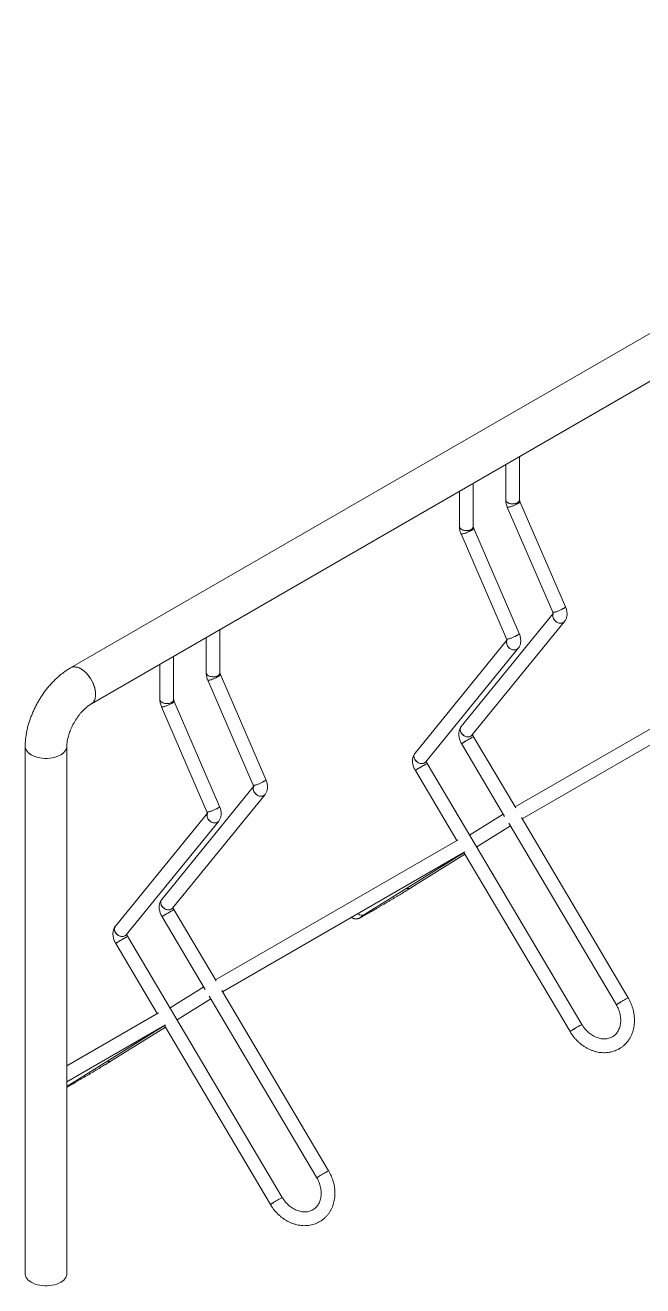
# Model space of a CAD drawing. Header units: millimetres. Extents: x 1939 to 7879, y -2032 to 2168.
# Drawn here: x 6111 to 6828, y -605 to 859 of the extents above; entities that cross this region are included whole.
import ezdxf

# ---------------------------------------------------------------- set-up
doc = ezdxf.new("R2010")
doc.units = ezdxf.units.MM

# ---------------------------------------------------------------- blocks, each defined once
blk = doc.blocks.new('izometria')
at = {"color": 7, "linetype": 'Continuous', "lineweight": 15}
for p, q in [((-1520.1, 992.2), (-2812.6, 246)), ((-1520.1, 992.2), (-2812.6, 246)), ((-2788.5, 204.2), (-1496, 950.4)), ((-2788.5, 204.2), (-1496, 950.4)), ((-2291.2, 441), (-2291.2, 491.3)), ((-2307.2, 482), (-2307.2, 441)), ((-2345, 410), (-2345, 460.2)), ((-2361, 451), (-2361, 410)), ((-2305.4, 432.6), (-2252.6, 310.7)), ((-2237.9, 317), (-2290.7, 439)), ((-2359.1, 401.6), (-2306.3, 279.6)), ((-2291.6, 286), (-2344.4, 408)), ((-2252.1, 309), (-2358.9, 178)), ((-2346.5, 167.9), (-2239, 299.8)), ((-2655.1, 281.2), (-2655.1, 240.2)), ((-2639.1, 240.2), (-2639.1, 290.4)), ((-2305.8, 278), (-2412.6, 147)), ((-2400.2, 136.9), (-2292.7, 268.8)), ((-2708.9, 250.2), (-2708.9, 209.2)), ((-2692.9, 209.2), (-2692.9, 259.4)), ((-2585.8, 116.2), (-2638.6, 238.2)), ((-2014.7, 247.1), (-2296.4, 84.5)), ((-2653.3, 231.8), (-2600.5, 109.8)), ((-2288.2, 70.8), (-2006.7, 233.3)), ((-2639.5, 85.2), (-2692.3, 207.1)), ((-2707, 200.8), (-2654.2, 78.8)), ((-2295.7, 83.3), (-2344.7, 166.1)), ((-2865.3, 154.1), (-2865.3, -457.6)), ((-2817, -457.6), (-2817, 154.8)), ((-2358.5, 158), (-2308.5, 73.5)), ((-2218.8, -168.1), (-2398.5, 135.1)), ((-2412.2, 126.9), (-2364, 45.5)), ((-2600, 108.2), (-2706.8, -22.8)), ((-2694.4, -32.9), (-2586.8, 99)), ((-2653.7, 77.2), (-2760.5, -53.9)), ((-2310.1, 76.3), (-2349.2, 51.9)), ((-2748.1, -64), (-2640.6, 68)), ((-2341, 38.1), (-2301.9, 62.5)), ((-2303.8, 65.6), (-2178.8, -145.2)), ((-2165.1, -137.1), (-2289, 72.1)), ((-2362.6, 46.3), (-2644.3, -116.3)), ((-2636.1, -130.1), (-2354.6, 32.4)), ((-2471.1, -40.5), (-2355.7, 31.5)), ((-2417.4, -9.5), (-2354.6, 29.7)), ((-2355.8, 31.7), (-2232.6, -176.3)), ((-2706.4, -42.9), (-2656.4, -127.3)), ((-2643.6, -117.5), (-2692.6, -34.7)), ((-2566.7, -368.9), (-2746.4, -65.7)), ((-2760.1, -73.9), (-2711.9, -155.3)), ((-2658, -124.5), (-2697.1, -148.9)), ((-2513, -337.9), (-2636.9, -128.7)), ((-2688.9, -162.7), (-2649.8, -138.3)), ((-2651.7, -135.2), (-2526.7, -346.1)), ((-2710.5, -154.6), (-2817, -216)), ((-2817, -234.5), (-2702.5, -168.4)), ((-2817, -240.1), (-2703.6, -169.3)), ((-2765.3, -210.3), (-2702.5, -171.2)), ((-2703.7, -169.1), (-2580.5, -377.1))]:
    blk.add_line(p, q, dxfattribs=at)
at = {"color": 7, "linetype": 'Continuous', "lineweight": 15, "flags": 128}
for points in [[(-2291.2, 441), (-2291.2, 440.9), (-2291.5, 439.9), (-2292.1, 439), (-2293, 438.2), (-2294.2, 437.4), (-2295.7, 436.9), (-2297.3, 436.6), (-2299, 436.4), (-2300.7, 436.5), (-2302.4, 436.8), (-2303.9, 437.3), (-2305.2, 438), (-2306.2, 438.8), (-2306.9, 439.7), (-2307.2, 440.7), (-2307.2, 441)], [(-2307.2, 441), (-2307.1, 440.2), (-2306.6, 439.2), (-2305.7, 438.3), (-2304.6, 437.6), (-2303.2, 437), (-2301.6, 436.6), (-2299.9, 436.4), (-2298.2, 436.5), (-2296.5, 436.7), (-2294.9, 437.2), (-2293.6, 437.8)], [(-2290.7, 439), (-2290.7, 438.7), (-2291.1, 438.3), (-2291.8, 437.7), (-2292.8, 437.1), (-2294, 436.4), (-2295.4, 435.6), (-2296.9, 434.9), (-2298.5, 434.2), (-2300.1, 433.6), (-2301.6, 433.1), (-2302.9, 432.8), (-2303.9, 432.5), (-2304.8, 432.4), (-2305.2, 432.5), (-2305.4, 432.6)], [(-2305.4, 432.7), (-2305.4, 432.6), (-2305, 432.5), (-2304.4, 432.5), (-2303.4, 432.6), (-2302.2, 432.9), (-2300.8, 433.4), (-2299.3, 433.9), (-2297.7, 434.6), (-2296.1, 435.3), (-2294.7, 436), (-2293.3, 436.7)], [(-2293.3, 436.7), (-2292.2, 437.4), (-2291.4, 438), (-2290.9, 438.5), (-2290.7, 438.9), (-2290.7, 439)], [(-2345, 410), (-2345, 409.9), (-2345.2, 408.9), (-2345.8, 408), (-2346.7, 407.1), (-2348, 406.4), (-2349.4, 405.9), (-2351, 405.5), (-2352.8, 405.4), (-2354.5, 405.5), (-2356.1, 405.8), (-2357.6, 406.3), (-2358.9, 406.9), (-2359.9, 407.7), (-2360.6, 408.7), (-2360.9, 409.6), (-2361, 410)], [(-2361, 410), (-2360.8, 409.2), (-2360.3, 408.2), (-2359.5, 407.3), (-2358.3, 406.6), (-2356.9, 406), (-2355.3, 405.6), (-2353.6, 405.4), (-2351.9, 405.4), (-2350.2, 405.7), (-2348.7, 406.1), (-2347.3, 406.8)], [(-2344.4, 408), (-2344.5, 407.7), (-2344.8, 407.3), (-2345.5, 406.7), (-2346.5, 406.1), (-2347.7, 405.4), (-2349.1, 404.6), (-2350.7, 403.9), (-2352.3, 403.2), (-2353.8, 402.6), (-2355.3, 402.1), (-2356.6, 401.7), (-2357.7, 401.5), (-2358.5, 401.4), (-2359, 401.5), (-2359.1, 401.6)], [(-2359.1, 401.6), (-2359.1, 401.6), (-2358.8, 401.4), (-2358.1, 401.4), (-2357.2, 401.6), (-2356, 401.9), (-2354.6, 402.3), (-2353, 402.9), (-2351.5, 403.6), (-2349.9, 404.3), (-2348.4, 405), (-2347.1, 405.7)], [(-2347.1, 405.7), (-2346, 406.4), (-2345.1, 407), (-2344.6, 407.5), (-2344.4, 407.9), (-2344.4, 408)], [(-2237.9, 317), (-2237.9, 316.8), (-2238.3, 316.3), (-2239, 315.7), (-2239.9, 315.1), (-2241.2, 314.4), (-2242.6, 313.7), (-2244.1, 312.9), (-2245.7, 312.3), (-2247.3, 311.7), (-2248.7, 311.1), (-2250, 310.8), (-2251.1, 310.5), (-2251.9, 310.5), (-2252.4, 310.5), (-2252.6, 310.7)], [(-2252.6, 310.7), (-2252.6, 310.6), (-2252.2, 310.5), (-2251.6, 310.5), (-2250.6, 310.6), (-2249.4, 310.9), (-2248, 311.4), (-2246.5, 311.9), (-2244.9, 312.6), (-2243.3, 313.3), (-2241.8, 314), (-2240.5, 314.8)], [(-2238.9, 299.8), (-2239.8, 299), (-2241, 298.3), (-2242.4, 297.9), (-2244, 297.8), (-2245.6, 298.1), (-2247.2, 298.7), (-2248.6, 299.5), (-2250, 300.6), (-2251.1, 302), (-2251.9, 303.4), (-2252.4, 304.9), (-2252.6, 306.4), (-2252.4, 307.9), (-2252.1, 308.6)], [(-2252.1, 308.6), (-2252.2, 308.6), (-2252.5, 307.2), (-2252.5, 305.7), (-2252.2, 304.2), (-2251.5, 302.7), (-2250.5, 301.3), (-2249.3, 300.1), (-2247.9, 299.1), (-2246.4, 298.3), (-2244.8, 297.9), (-2243.2, 297.8), (-2241.7, 298), (-2240.4, 298.6)], [(-2240.5, 314.8), (-2239.4, 315.4), (-2238.6, 316), (-2238.1, 316.5), (-2237.9, 316.9), (-2237.9, 317)], [(-2240.4, 298.6), (-2239.3, 299.5), (-2239, 299.8)], [(-2291.6, 286), (-2291.7, 285.7), (-2292, 285.3), (-2292.7, 284.7), (-2293.7, 284.1), (-2294.9, 283.4), (-2296.3, 282.6), (-2297.9, 281.9), (-2299.4, 281.2), (-2301, 280.6), (-2302.5, 280.1), (-2303.8, 279.7), (-2304.9, 279.5), (-2305.7, 279.4), (-2306.2, 279.5), (-2306.3, 279.6)], [(-2306.3, 279.7), (-2306.3, 279.6), (-2306, 279.5), (-2305.3, 279.5), (-2304.4, 279.6), (-2303.2, 279.9), (-2301.8, 280.4), (-2300.2, 280.9), (-2298.6, 281.6), (-2297.1, 282.3), (-2295.6, 283), (-2294.3, 283.7)], [(-2294.3, 283.7), (-2293.2, 284.4), (-2292.3, 285), (-2291.8, 285.5), (-2291.6, 285.9), (-2291.6, 286)], [(-2292.7, 268.8), (-2293.5, 268), (-2294.8, 267.3), (-2296.2, 266.9), (-2297.7, 266.8), (-2299.3, 267.1), (-2300.9, 267.6), (-2302.4, 268.5), (-2303.7, 269.6), (-2304.8, 270.9), (-2305.6, 272.4), (-2306.1, 273.9), (-2306.3, 275.4), (-2306.1, 276.9), (-2305.9, 277.6)], [(-2305.9, 277.6), (-2305.9, 277.5), (-2306.2, 276.2), (-2306.3, 274.7), (-2305.9, 273.1), (-2305.2, 271.6), (-2304.3, 270.3), (-2303.1, 269), (-2301.7, 268), (-2300.1, 267.3), (-2298.5, 266.9), (-2296.9, 266.8), (-2295.5, 267), (-2294.1, 267.6)], [(-2294.1, 267.6), (-2293, 268.4), (-2292.7, 268.8)], [(-2783.5, 215.3), (-2783.6, 217.7), (-2784, 220.3), (-2784.6, 222.9), (-2785.5, 225.6), (-2786.5, 228.2), (-2787.8, 230.8), (-2789.2, 233.3), (-2790.9, 235.7), (-2792.6, 238), (-2794.5, 240.1), (-2796.5, 241.9), (-2798.5, 243.5), (-2800.6, 244.8), (-2802.6, 245.9), (-2804.7, 246.6), (-2806.6, 247), (-2808.5, 247.2), (-2810.3, 246.9), (-2811.9, 246.4), (-2812.6, 246)], [(-2783.5, 215.5), (-2783.6, 217.9), (-2784, 220.5), (-2784.7, 223.1), (-2785.5, 225.8), (-2786.6, 228.5), (-2787.9, 231.1), (-2789.4, 233.6), (-2791, 236), (-2792.8, 238.2), (-2794.7, 240.2), (-2796.7, 242.1), (-2798.7, 243.6), (-2800.8, 244.9), (-2802.8, 246), (-2804.9, 246.7), (-2806.8, 247.1), (-2808.7, 247.2), (-2810.4, 246.9), (-2812, 246.3), (-2812.6, 246)], [(-2783.5, 215.5), (-2783.6, 217.9), (-2784, 220.5), (-2784.7, 223.1), (-2785.5, 225.8), (-2786.6, 228.5), (-2787.9, 231.1), (-2789.4, 233.6), (-2791, 236), (-2792.8, 238.2), (-2794.7, 240.2), (-2796.7, 242.1), (-2798.7, 243.6), (-2800.8, 244.9), (-2802.8, 246), (-2804.9, 246.7), (-2806.8, 247.1), (-2808.7, 247.2), (-2810.4, 246.9), (-2812, 246.3), (-2812.6, 246)], [(-2639.1, 240.2), (-2639.1, 240.1), (-2639.4, 239.1), (-2640, 238.2), (-2640.9, 237.3), (-2642.1, 236.6), (-2643.6, 236.1), (-2645.2, 235.7), (-2646.9, 235.6), (-2648.6, 235.7), (-2650.3, 236), (-2651.8, 236.5), (-2653.1, 237.1), (-2654.1, 237.9), (-2654.8, 238.9), (-2655.1, 239.8), (-2655.1, 240.2)], [(-2655.1, 240.2), (-2655, 239.3), (-2654.5, 238.4), (-2653.6, 237.5), (-2652.5, 236.8), (-2651.1, 236.2), (-2649.5, 235.8), (-2647.8, 235.6), (-2646, 235.6), (-2644.4, 235.9), (-2642.8, 236.3), (-2641.5, 236.9)], [(-2638.6, 238.2), (-2638.6, 237.9), (-2639, 237.5), (-2639.7, 236.9), (-2640.7, 236.2), (-2641.9, 235.5), (-2643.3, 234.8), (-2644.8, 234.1), (-2646.4, 233.4), (-2648, 232.8), (-2649.5, 232.3), (-2650.8, 231.9), (-2651.8, 231.7), (-2652.7, 231.6), (-2653.1, 231.7), (-2653.3, 231.8)], [(-2653.3, 231.8), (-2653.3, 231.8), (-2652.9, 231.6), (-2652.3, 231.6), (-2651.3, 231.8), (-2650.1, 232.1), (-2648.7, 232.5), (-2647.2, 233.1), (-2645.6, 233.7), (-2644, 234.4), (-2642.6, 235.2), (-2641.2, 235.9)], [(-2641.2, 235.9), (-2640.1, 236.6), (-2639.3, 237.2), (-2638.8, 237.7), (-2638.6, 238.1), (-2638.6, 238.2)], [(-2788.5, 204.2), (-2787.7, 204.8), (-2786.4, 205.9), (-2785.4, 207.4), (-2784.5, 209.1), (-2783.9, 211), (-2783.6, 213.2), (-2783.5, 215.5)], [(-2788.5, 204.2), (-2787.7, 204.8), (-2786.4, 205.9), (-2785.4, 207.4), (-2784.5, 209.1), (-2783.9, 211), (-2783.6, 213.2), (-2783.5, 215.5)], [(-2788.5, 204.2), (-2787.8, 204.7), (-2786.5, 205.8), (-2785.5, 207.2), (-2784.6, 208.9), (-2784, 210.8), (-2783.6, 213), (-2783.5, 215.3)], [(-2692.9, 209.2), (-2692.9, 209.1), (-2693.1, 208.1), (-2693.7, 207.1), (-2694.6, 206.3), (-2695.9, 205.6), (-2697.3, 205), (-2698.9, 204.7), (-2700.7, 204.6), (-2702.4, 204.6), (-2704, 204.9), (-2705.5, 205.4), (-2706.8, 206.1), (-2707.8, 206.9), (-2708.5, 207.8), (-2708.8, 208.8), (-2708.9, 209.2)], [(-2708.9, 209.2), (-2708.7, 208.3), (-2708.2, 207.4), (-2707.4, 206.5), (-2706.2, 205.7), (-2704.8, 205.2), (-2703.2, 204.8), (-2701.5, 204.6), (-2699.8, 204.6), (-2698.1, 204.8), (-2696.6, 205.3), (-2695.2, 205.9)], [(-2692.3, 207.1), (-2692.4, 206.9), (-2692.7, 206.4), (-2693.4, 205.9), (-2694.4, 205.2), (-2695.6, 204.5), (-2697, 203.8), (-2698.6, 203.1), (-2700.2, 202.4), (-2701.7, 201.8), (-2703.2, 201.3), (-2704.5, 200.9), (-2705.6, 200.7), (-2706.4, 200.6), (-2706.9, 200.7), (-2707, 200.8)], [(-2695, 204.9), (-2693.9, 205.6), (-2693, 206.2), (-2692.5, 206.7), (-2692.3, 207), (-2692.3, 207.1)], [(-2707, 200.8), (-2707, 200.8), (-2706.7, 200.6), (-2706, 200.6), (-2705.1, 200.8), (-2703.9, 201.1), (-2702.5, 201.5), (-2700.9, 202.1), (-2699.4, 202.7), (-2697.8, 203.4), (-2696.3, 204.2), (-2695, 204.9)], [(-2346.5, 167.9), (-2347.3, 167.1), (-2348.5, 166.4), (-2350, 166), (-2351.5, 165.9), (-2353.1, 166.1), (-2354.7, 166.7), (-2356.2, 167.6), (-2357.5, 168.7), (-2358.6, 170), (-2359.4, 171.5), (-2359.9, 173), (-2360.1, 174.5), (-2359.9, 176), (-2359.4, 177.3), (-2358.9, 178)], [(-2358.9, 178), (-2359, 177.8), (-2359.7, 176.6), (-2360, 175.3), (-2360, 173.8), (-2359.7, 172.2), (-2359, 170.7), (-2358.1, 169.3), (-2356.8, 168.1), (-2355.4, 167.1), (-2353.9, 166.4), (-2352.3, 166), (-2350.7, 165.9), (-2349.2, 166.1), (-2347.9, 166.7)], [(-2347.9, 166.7), (-2346.8, 167.5), (-2346.5, 167.9)], [(-2865.3, 154.8), (-2865.2, 154), (-2864.9, 152.3), (-2864.2, 150.7), (-2863.1, 149.1), (-2861.8, 147.6), (-2860.1, 146.2), (-2858.2, 145), (-2856, 143.9), (-2853.6, 142.9), (-2851, 142.1), (-2848.3, 141.5), (-2845.5, 141.1), (-2842.6, 140.9), (-2839.7, 140.9), (-2836.8, 141.1), (-2833.9, 141.5), (-2831.2, 142.1), (-2828.6, 142.9), (-2826.2, 143.9), (-2824, 145)], [(-2824.1, 145), (-2826.3, 143.8), (-2828.7, 142.9), (-2831.2, 142.1), (-2834, 141.5), (-2836.8, 141.1), (-2839.7, 140.9), (-2842.6, 140.9), (-2845.5, 141.1), (-2848.3, 141.5), (-2851.1, 142.1), (-2853.7, 142.9), (-2856.1, 143.8), (-2858.2, 145), (-2860.2, 146.2), (-2861.8, 147.6), (-2863.2, 149.1), (-2864.2, 150.7), (-2864.9, 152.3), (-2865.3, 154), (-2865.3, 154.8)], [(-2817, 154.8), (-2817.1, 154), (-2817.4, 152.3), (-2818.1, 150.7), (-2819.1, 149.1), (-2820.5, 147.6), (-2822.1, 146.2), (-2824.1, 145)], [(-2824, 145), (-2822.1, 146.2), (-2820.5, 147.6), (-2819.1, 149.1), (-2818.1, 150.7), (-2817.4, 152.3), (-2817, 154), (-2817, 154.8)], [(-2400.2, 136.9), (-2401.1, 136), (-2402.3, 135.3), (-2403.7, 134.9), (-2405.2, 134.9), (-2406.8, 135.1), (-2408.4, 135.7), (-2409.9, 136.6), (-2411.2, 137.7), (-2412.3, 139), (-2413.1, 140.5), (-2413.6, 142), (-2413.8, 143.5), (-2413.6, 144.9), (-2413.1, 146.2), (-2412.6, 147)], [(-2412.6, 147), (-2412.7, 146.8), (-2413.4, 145.6), (-2413.8, 144.2), (-2413.8, 142.7), (-2413.4, 141.2), (-2412.8, 139.7), (-2411.8, 138.3), (-2410.6, 137.1), (-2409.2, 136.1), (-2407.6, 135.4), (-2406, 135), (-2404.5, 134.9), (-2403, 135.1), (-2401.6, 135.7)], [(-2401.6, 135.7), (-2400.5, 136.5), (-2400.2, 136.9)], [(-2585.8, 116.2), (-2585.8, 115.9), (-2586.2, 115.5), (-2586.9, 114.9), (-2587.8, 114.3), (-2589.1, 113.6), (-2590.5, 112.8), (-2592, 112.1), (-2593.6, 111.4), (-2595.2, 110.8), (-2596.6, 110.3), (-2597.9, 109.9), (-2599, 109.7), (-2599.8, 109.6), (-2600.3, 109.7), (-2600.5, 109.8)], [(-2600.5, 109.8), (-2600.4, 109.8), (-2600.1, 109.6), (-2599.5, 109.6), (-2598.5, 109.8), (-2597.3, 110.1), (-2595.9, 110.6), (-2594.4, 111.1), (-2592.8, 111.8), (-2591.2, 112.5), (-2589.7, 113.2), (-2588.4, 113.9)], [(-2586.8, 99), (-2587.7, 98.2), (-2588.9, 97.5), (-2590.3, 97.1), (-2591.9, 97), (-2593.5, 97.2), (-2595.1, 97.8), (-2596.5, 98.7), (-2597.9, 99.8), (-2599, 101.1), (-2599.8, 102.6), (-2600.3, 104.1), (-2600.4, 105.6), (-2600.3, 107.1), (-2600, 107.8)], [(-2600, 107.8), (-2600, 107.7), (-2600.4, 106.3), (-2600.4, 104.9), (-2600.1, 103.3), (-2599.4, 101.8), (-2598.4, 100.4), (-2597.2, 99.2), (-2595.8, 98.2), (-2594.3, 97.5), (-2592.7, 97.1), (-2591.1, 97), (-2589.6, 97.2), (-2588.3, 97.8)], [(-2588.4, 113.9), (-2587.3, 114.6), (-2586.5, 115.2), (-2586, 115.7), (-2585.8, 116.1), (-2585.8, 116.2)], [(-2588.3, 97.8), (-2587.2, 98.6), (-2586.8, 99)], [(-2639.5, 85.2), (-2639.6, 84.9), (-2639.9, 84.4), (-2640.6, 83.9), (-2641.6, 83.2), (-2642.8, 82.5), (-2644.2, 81.8), (-2645.7, 81.1), (-2647.3, 80.4), (-2648.9, 79.8), (-2650.4, 79.3), (-2651.7, 78.9), (-2652.8, 78.7), (-2653.6, 78.6), (-2654.1, 78.7), (-2654.2, 78.8)], [(-2654.2, 78.8), (-2654.2, 78.8), (-2653.9, 78.6), (-2653.2, 78.6), (-2652.3, 78.8), (-2651.1, 79.1), (-2649.7, 79.5), (-2648.1, 80.1), (-2646.5, 80.7), (-2645, 81.4), (-2643.5, 82.2), (-2642.2, 82.9)], [(-2640.6, 68), (-2641.4, 67.1), (-2642.7, 66.4), (-2644.1, 66), (-2645.6, 66), (-2647.2, 66.2), (-2648.8, 66.8), (-2650.3, 67.7), (-2651.6, 68.8), (-2652.7, 70.1), (-2653.5, 71.5), (-2654, 73.1), (-2654.2, 74.6), (-2654, 76), (-2653.8, 76.8)], [(-2653.8, 76.8), (-2653.8, 76.7), (-2654.1, 75.3), (-2654.1, 73.8), (-2653.8, 72.3), (-2653.1, 70.8), (-2652.2, 69.4), (-2651, 68.2), (-2649.6, 67.2), (-2648, 66.5), (-2646.4, 66), (-2644.8, 66), (-2643.4, 66.2), (-2642, 66.7)], [(-2642.2, 82.9), (-2641.1, 83.6), (-2640.2, 84.2), (-2639.7, 84.7), (-2639.5, 85.1), (-2639.5, 85.2)], [(-2642, 66.7), (-2640.9, 67.6), (-2640.6, 68)], [(-2694.4, -32.9), (-2695.2, -33.8), (-2696.4, -34.5), (-2697.9, -34.9), (-2699.4, -34.9), (-2701, -34.7), (-2702.6, -34.1), (-2704.1, -33.2), (-2705.4, -32.1), (-2706.5, -30.8), (-2707.3, -29.4), (-2707.8, -27.8), (-2708, -26.3), (-2707.8, -24.9), (-2707.3, -23.6), (-2706.8, -22.8)], [(-2706.8, -22.8), (-2706.9, -23), (-2707.6, -24.2), (-2707.9, -25.6), (-2707.9, -27.1), (-2707.6, -28.6), (-2706.9, -30.1), (-2706, -31.5), (-2704.7, -32.7), (-2703.3, -33.7), (-2701.8, -34.4), (-2700.2, -34.9), (-2698.6, -35), (-2697.1, -34.7), (-2695.8, -34.2)], [(-2695.8, -34.2), (-2694.7, -33.3), (-2694.4, -32.9)], [(-2748.1, -64), (-2749, -64.8), (-2750.2, -65.5), (-2751.6, -65.9), (-2753.1, -66), (-2754.7, -65.7), (-2756.3, -65.1), (-2757.8, -64.3), (-2759.1, -63.2), (-2760.2, -61.8), (-2761, -60.4), (-2761.5, -58.9), (-2761.7, -57.3), (-2761.5, -55.9), (-2761, -54.6), (-2760.5, -53.9)], [(-2760.5, -53.9), (-2760.6, -54), (-2761.3, -55.2), (-2761.7, -56.6), (-2761.7, -58.1), (-2761.3, -59.6), (-2760.7, -61.1), (-2759.7, -62.5), (-2758.5, -63.7), (-2757.1, -64.7), (-2755.5, -65.5), (-2753.9, -65.9), (-2752.4, -66), (-2750.9, -65.7), (-2749.5, -65.2)], [(-2749.5, -65.2), (-2748.4, -64.3), (-2748.1, -64)], [(-2865.3, -457.6), (-2865.2, -458.4), (-2864.9, -460.1), (-2864.2, -461.7), (-2863.1, -463.3), (-2861.8, -464.8), (-2860.1, -466.2), (-2858.2, -467.4), (-2856, -468.5), (-2853.6, -469.5), (-2851, -470.3), (-2848.3, -470.9), (-2845.5, -471.3), (-2842.6, -471.5), (-2839.7, -471.5), (-2836.8, -471.3), (-2833.9, -470.9), (-2831.2, -470.3), (-2828.6, -469.5), (-2826.2, -468.5), (-2824, -467.4)], [(-2824, -467.4), (-2822.1, -466.2), (-2820.5, -464.8), (-2819.1, -463.3), (-2818.1, -461.7), (-2817.4, -460.1), (-2817, -458.4), (-2817, -457.6)]]:
    blk.add_lwpolyline(points, dxfattribs=at)
at = {"color": 7, "linetype": 'Continuous', "lineweight": 15}
for centre, radius, start, end in [((-2295.2, 441.4), 3.96, 293.8069, 354.9051), ((-2348.9, 410.4), 3.96, 293.8077, 354.9044), ((-2643.1, 240.6), 3.96, 293.8072, 354.9048), ((-2696.8, 209.5), 3.96, 293.8071, 354.905), ((-2255.5, -0.2), 188.7, 118.2194, 123.0783), ((-2242.8, -21.5), 213.5, 119.4317, 122.8186), ((-2332.1, 139.7), 29.2, 115.5553, 122.1846), ((-2309.2, -31.2), 188.7, 118.2194, 123.0783), ((-2296.5, -52.5), 213.5, 119.4318, 122.8185), ((-2385.9, 108.7), 29.2, 115.5557, 122.1842), ((-2420.4, -4.4), 5.9, 251.8659, 300.932), ((-2420.4, -4.4), 5.93, 251.9668, 300.7967), ((-2603.4, -201), 188.7, 118.2194, 123.0783), ((-2590.7, -222.3), 213.5, 119.4318, 122.8186), ((-2680, -61.1), 29.2, 115.5556, 122.1843), ((-2474.3, -34.6), 6.68, 225.3085, 298.4944), ((-2474.3, -34.6), 6.7, 225.4831, 298.3418), ((-2657.1, -232), 188.7, 118.2194, 123.0783), ((-2644.4, -253.3), 213.5, 119.4318, 122.8186), ((-2733.8, -92.1), 29.2, 115.5556, 122.1843), ((-2063.1, -324.6), 213.5, 119.4314, 122.8193), ((-2063.1, -324.7), 213.5, 119.4316, 122.8188), ((-2152.4, -163.5), 29.3, 115.5581, 122.1829), ((-2152.5, -163.5), 29.2, 115.5544, 122.1854), ((-2135.4, -325), 177.7, 119.0898, 123.1605), ((-2116.9, -355.7), 213.5, 119.4316, 122.8188), ((-2203.1, -200), 35.6, 116.1423, 121.5938), ((-2206.2, -194.5), 29.2, 115.5548, 122.185), ((-2768.3, -205.2), 5.9, 251.8663, 300.9316), ((-2768.3, -205.2), 5.93, 251.9666, 300.797), ((-2411, -525.5), 213.5, 119.4314, 122.8192), ((-2411, -525.5), 213.5, 119.4316, 122.8188), ((-2500.3, -364.3), 29.3, 115.5584, 122.1827), ((-2500.4, -364.3), 29.2, 115.5546, 122.1852), ((-2483.3, -525.8), 177.7, 119.0898, 123.1605), ((-2464.8, -556.5), 213.5, 119.4316, 122.8188), ((-2551, -400.9), 35.6, 116.1423, 121.5939), ((-2554.1, -395.3), 29.2, 115.5547, 122.1851)]:
    blk.add_arc(centre, radius, start, end, dxfattribs=at)
for points, knots in [([(-2307.2, 441), (-2307.2, 440.6), (-2307.2, 439.4), (-2306.9, 437.4), (-2306.4, 435.2), (-2305.8, 433.6), (-2305.4, 432.8), (-2305.4, 432.6)], [0, 0, 0, 0, 0.165833, 0.431846, 0.699444, 0.955344, 1, 1, 1, 1]), ([(-2290.7, 439), (-2290.8, 439.2), (-2290.9, 439.6), (-2291.1, 440.3), (-2291.2, 440.8), (-2291.2, 441), (-2291.2, 441)], [0, 0, 0, 0, 0.155545, 0.466737, 0.775221, 1, 1, 1, 1]), ([(-2361, 410), (-2361, 409.6), (-2360.9, 408.3), (-2360.7, 406.4), (-2360.1, 404.1), (-2359.5, 402.6), (-2359.2, 401.7), (-2359.1, 401.6)], [0, 0, 0, 0, 0.165833, 0.431846, 0.699444, 0.955344, 1, 1, 1, 1]), ([(-2344.4, 408), (-2344.5, 408.1), (-2344.7, 408.6), (-2344.9, 409.2), (-2345, 409.8), (-2345, 410), (-2345, 410)], [0, 0, 0, 0, 0.155543, 0.466736, 0.775221, 1, 1, 1, 1]), ([(-2252.6, 310.7), (-2252.5, 310.5), (-2252.3, 310.1), (-2252.1, 309.4), (-2252, 308.8), (-2252, 308.6), (-2252, 308.6), (-2252, 308.6)], [0, 0, 0, 0, 0.129414, 0.3883, 0.644933, 0.876365, 1, 1, 1, 1]), ([(-2239, 299.8), (-2238.6, 300.3), (-2237.9, 301.2), (-2237.1, 302.9), (-2236.5, 304.7), (-2236.1, 306.6), (-2236, 308.7), (-2236.1, 310.9), (-2236.5, 313.1), (-2237.1, 315.2), (-2237.7, 316.5), (-2237.9, 317)], [0, 0, 0, 0, 0.096648, 0.201789, 0.309065, 0.420099, 0.53581, 0.656129, 0.779741, 0.904501, 1, 1, 1, 1]), ([(-2306.3, 279.6), (-2306.2, 279.5), (-2306.1, 279.1), (-2305.9, 278.4), (-2305.8, 277.8), (-2305.8, 277.6), (-2305.8, 277.6), (-2305.8, 277.6)], [0, 0, 0, 0, 0.1294145, 0.3882981, 0.6449317, 0.8763647, 1, 1, 1, 1]), ([(-2292.7, 268.8), (-2292.4, 269.3), (-2291.6, 270.2), (-2290.8, 271.8), (-2290.2, 273.7), (-2289.9, 275.6), (-2289.7, 277.7), (-2289.9, 279.8), (-2290.3, 282.1), (-2290.9, 284.1), (-2291.4, 285.4), (-2291.6, 286)], [0, 0, 0, 0, 0.096648, 0.201788, 0.309065, 0.420099, 0.53581, 0.656128, 0.779741, 0.904501, 1, 1, 1, 1]), ([(-2812.6, 246), (-2813.4, 245.6), (-2815.5, 244.3), (-2818.9, 242.1), (-2822.7, 239.3), (-2826.4, 236.2), (-2830, 232.9), (-2833.5, 229.3), (-2836.9, 225.7), (-2840.1, 221.8), (-2843.2, 217.8), (-2846.1, 213.6), (-2848.8, 209.3), (-2851.3, 204.9), (-2853.7, 200.4), (-2855.9, 195.9), (-2857.8, 191.2), (-2859.6, 186.5), (-2861.2, 181.8), (-2862.5, 177), (-2863.6, 172.2), (-2864.4, 167.3), (-2865, 162.5), (-2865.3, 158.4), (-2865.3, 155.8), (-2865.3, 154.8)], [0, 0, 0, 0, 0.025728, 0.071034, 0.116333, 0.161613, 0.206803, 0.251862, 0.296779, 0.341561, 0.386226, 0.430804, 0.475327, 0.519831, 0.564356, 0.608927, 0.653585, 0.698367, 0.743313, 0.788454, 0.83382, 0.879426, 0.925268, 0.971321, 1, 1, 1, 1]), ([(-2655.1, 240.2), (-2655.1, 239.7), (-2655.1, 238.5), (-2654.8, 236.6), (-2654.3, 234.3), (-2653.7, 232.8), (-2653.3, 231.9), (-2653.3, 231.8)], [0, 0, 0, 0, 0.165833, 0.431846, 0.699444, 0.955344, 1, 1, 1, 1]), ([(-2638.6, 238.2), (-2638.7, 238.3), (-2638.8, 238.8), (-2639, 239.4), (-2639.1, 240), (-2639.1, 240.1), (-2639.1, 240.2)], [0, 0, 0, 0, 0.155544, 0.466736, 0.775221, 1, 1, 1, 1]), ([(-2708.9, 209.2), (-2708.9, 208.7), (-2708.8, 207.5), (-2708.5, 205.5), (-2708, 203.3), (-2707.4, 201.7), (-2707.1, 200.9), (-2707, 200.8)], [0, 0, 0, 0, 0.165833, 0.431846, 0.699444, 0.955344, 1, 1, 1, 1]), ([(-2692.3, 207.1), (-2692.4, 207.3), (-2692.6, 207.7), (-2692.8, 208.4), (-2692.9, 209), (-2692.9, 209.1), (-2692.9, 209.2)], [0, 0, 0, 0, 0.155544, 0.466737, 0.775222, 1, 1, 1, 1]), ([(-2817, 154.8), (-2817, 155.2), (-2817, 156.1), (-2816.9, 158), (-2816.6, 160.3), (-2816.2, 162.8), (-2815.5, 165.5), (-2814.8, 168.3), (-2813.8, 171.2), (-2812.6, 174.1), (-2811.3, 177.1), (-2809.9, 180.1), (-2808.2, 183), (-2806.5, 185.8), (-2804.6, 188.6), (-2802.7, 191.2), (-2800.7, 193.7), (-2798.6, 195.9), (-2796.6, 198), (-2794.6, 199.8), (-2792.6, 201.5), (-2790.7, 202.8), (-2789.4, 203.7), (-2788.6, 204.1), (-2788.5, 204.2)], [0, 0, 0, 0, 0.024387, 0.070013, 0.116123, 0.162871, 0.21024, 0.258185, 0.306639, 0.355525, 0.404754, 0.454233, 0.503869, 0.553566, 0.60321, 0.652694, 0.701924, 0.750812, 0.799275, 0.847239, 0.894644, 0.941456, 0.987669, 1, 1, 1, 1]), ([(-2358.9, 178), (-2359.2, 177.5), (-2359.9, 176.6), (-2360.7, 175), (-2361.3, 173.1), (-2361.7, 171.2), (-2361.8, 169.1), (-2361.7, 167), (-2361.3, 164.7), (-2360.6, 162.5), (-2359.8, 160.3), (-2359, 158.8), (-2358.6, 158.1), (-2358.5, 158)], [0, 0, 0, 0, 0.082955, 0.173199, 0.265276, 0.360582, 0.459898, 0.563171, 0.669271, 0.776354, 0.88331, 0.98474, 1, 1, 1, 1]), ([(-2344.7, 166.1), (-2344.8, 166.3), (-2345.1, 166.7), (-2345.4, 167.5), (-2345.7, 168.3), (-2345.7, 168.6), (-2345.7, 168.8)], [0, 0, 0, 0, 0.149479, 0.453518, 0.755011, 1, 1, 1, 1]), ([(-2412.6, 147), (-2413, 146.5), (-2413.7, 145.6), (-2414.5, 143.9), (-2415.1, 142.1), (-2415.5, 140.2), (-2415.6, 138.1), (-2415.4, 135.9), (-2415, 133.7), (-2414.4, 131.5), (-2413.5, 129.3), (-2412.7, 127.8), (-2412.3, 127), (-2412.2, 126.9)], [0, 0, 0, 0, 0.082955, 0.173198, 0.265276, 0.360581, 0.459897, 0.563171, 0.669271, 0.776354, 0.88331, 0.98474, 1, 1, 1, 1]), ([(-2398.5, 135.1), (-2398.6, 135.2), (-2398.8, 135.7), (-2399.1, 136.4), (-2399.4, 137.2), (-2399.5, 137.6), (-2399.5, 137.8)], [0, 0, 0, 0, 0.149479, 0.453518, 0.755016, 1, 1, 1, 1]), ([(-2600.5, 109.8), (-2600.4, 109.7), (-2600.2, 109.3), (-2600, 108.6), (-2599.9, 108), (-2599.9, 107.7), (-2599.9, 107.8), (-2599.9, 107.8)], [0, 0, 0, 0, 0.129414, 0.388299, 0.644932, 0.876365, 1, 1, 1, 1]), ([(-2586.8, 99), (-2586.5, 99.4), (-2585.8, 100.4), (-2585, 102), (-2584.4, 103.8), (-2584, 105.8), (-2583.9, 107.8), (-2584, 110), (-2584.4, 112.3), (-2585, 114.3), (-2585.6, 115.6), (-2585.8, 116.2)], [0, 0, 0, 0, 0.096648, 0.201788, 0.309065, 0.420099, 0.53581, 0.656128, 0.779741, 0.904501, 1, 1, 1, 1]), ([(-2654.2, 78.8), (-2654.1, 78.7), (-2654, 78.2), (-2653.8, 77.6), (-2653.7, 77), (-2653.7, 76.7), (-2653.7, 76.7), (-2653.7, 76.7)], [0, 0, 0, 0, 0.1294137, 0.3882993, 0.644933, 0.8763659, 1, 1, 1, 1]), ([(-2640.6, 68), (-2640.2, 68.4), (-2639.5, 69.4), (-2638.7, 71), (-2638.1, 72.8), (-2637.8, 74.8), (-2637.6, 76.8), (-2637.8, 79), (-2638.2, 81.2), (-2638.8, 83.3), (-2639.3, 84.6), (-2639.5, 85.2)], [0, 0, 0, 0, 0.096648, 0.201788, 0.309065, 0.420099, 0.53581, 0.656128, 0.779741, 0.904501, 1, 1, 1, 1]), ([(-2486.4, -43.6), (-2486.3, -43.7), (-2485.8, -44.1), (-2484.9, -44.7), (-2483.7, -45.2), (-2482.6, -45.5), (-2481.5, -45.6), (-2480.5, -45.6), (-2479.6, -45.4), (-2479, -45.3), (-2478.5, -45.1), (-2478, -45), (-2477.6, -44.8), (-2477.1, -44.5), (-2476.3, -44.2), (-2475.3, -43.6), (-2474, -42.9), (-2472.5, -42.1), (-2470.8, -41.1), (-2468.8, -40), (-2466.7, -38.8), (-2464.3, -37.5), (-2461.9, -36), (-2459.3, -34.5), (-2456.5, -32.9), (-2453.7, -31.3), (-2450.8, -29.5), (-2447.8, -27.8), (-2444.8, -26), (-2441.8, -24.3), (-2438.9, -22.5), (-2435.9, -20.7), (-2433.1, -19), (-2430.3, -17.4), (-2427.7, -15.8), (-2425.1, -14.2), (-2422.8, -12.8), (-2420.6, -11.5), (-2418.8, -10.4), (-2417.8, -9.7), (-2417.4, -9.5)], [0, 0, 0, 0, 0.004064, 0.017535, 0.030184, 0.042041, 0.053066, 0.063125, 0.072054, 0.080156, 0.088442, 0.097906, 0.110126, 0.127957, 0.159804, 0.194898, 0.228488, 0.263967, 0.298625, 0.332909, 0.367, 0.40098, 0.434892, 0.468758, 0.502594, 0.53641, 0.570212, 0.604004, 0.637791, 0.671576, 0.705362, 0.73915, 0.772945, 0.806748, 0.840566, 0.874404, 0.90827, 0.942178, 0.976149, 1, 1, 1, 1]), ([(-2706.8, -22.8), (-2707.1, -23.3), (-2707.8, -24.2), (-2708.6, -25.9), (-2709.2, -27.7), (-2709.6, -29.6), (-2709.7, -31.7), (-2709.6, -33.9), (-2709.2, -36.1), (-2708.5, -38.4), (-2707.7, -40.5), (-2706.9, -42), (-2706.5, -42.8), (-2706.4, -42.9)], [0, 0, 0, 0, 0.082955, 0.173198, 0.265276, 0.360581, 0.459897, 0.563171, 0.669271, 0.776354, 0.88331, 0.98474, 1, 1, 1, 1]), ([(-2692.6, -34.7), (-2692.7, -34.6), (-2693, -34.1), (-2693.3, -33.4), (-2693.6, -32.6), (-2693.6, -32.2), (-2693.6, -32.1)], [0, 0, 0, 0, 0.149479, 0.453518, 0.755013, 1, 1, 1, 1]), ([(-2476.1, -43.7), (-2476.1, -43.7), (-2476, -43.7), (-2475.8, -43.5), (-2475.2, -43.1), (-2474.5, -42.6), (-2473.4, -41.9), (-2472.2, -41.2), (-2471.4, -40.7), (-2471.1, -40.5)], [0, 0, 0, 0, 0.087278, 0.208415, 0.356874, 0.526181, 0.708128, 0.896804, 1, 1, 1, 1]), ([(-2760.5, -53.9), (-2760.9, -54.3), (-2761.6, -55.3), (-2762.4, -56.9), (-2763, -58.7), (-2763.3, -60.7), (-2763.5, -62.7), (-2763.3, -64.9), (-2762.9, -67.1), (-2762.3, -69.4), (-2761.4, -71.5), (-2760.6, -73), (-2760.2, -73.8), (-2760.1, -73.9)], [0, 0, 0, 0, 0.082955, 0.173198, 0.265276, 0.360581, 0.459897, 0.563171, 0.669271, 0.776354, 0.88331, 0.98474, 1, 1, 1, 1]), ([(-2746.4, -65.7), (-2746.5, -65.6), (-2746.7, -65.1), (-2747, -64.4), (-2747.3, -63.6), (-2747.4, -63.2), (-2747.4, -63.1)], [0, 0, 0, 0, 0.1494791, 0.4535182, 0.7550134, 1, 1, 1, 1]), ([(-2232.6, -176.3), (-2232.2, -176.9), (-2231.2, -178.6), (-2229.3, -181.3), (-2226.9, -184.2), (-2224.3, -187), (-2221.5, -189.6), (-2218.5, -192), (-2215.4, -194.1), (-2212.2, -195.9), (-2208.9, -197.5), (-2205.5, -198.8), (-2202.1, -199.8), (-2198.6, -200.5), (-2195.2, -200.8), (-2191.8, -200.9), (-2188.4, -200.6), (-2185.1, -200.1), (-2181.9, -199.2), (-2178.8, -198), (-2175.9, -196.6), (-2173.1, -194.9), (-2170.5, -192.9), (-2168.2, -190.7), (-2166, -188.2), (-2164, -185.6), (-2162.3, -182.7), (-2160.9, -179.6), (-2159.7, -176.4), (-2158.8, -173.1), (-2158.1, -169.6), (-2157.7, -166.1), (-2157.7, -162.5), (-2157.9, -158.8), (-2158.3, -155.1), (-2159.1, -151.5), (-2160.2, -147.8), (-2161.5, -144.2), (-2163, -140.8), (-2164.3, -138.4), (-2165, -137.2), (-2165.1, -137.1)], [0, 0, 0, 0, 0.0149834, 0.0419453, 0.0689227, 0.0959097, 0.1229042, 0.1499021, 0.1768971, 0.2038796, 0.2308367, 0.2577525, 0.2846082, 0.3113835, 0.3380581, 0.3646149, 0.3910415, 0.417333, 0.443494, 0.4695381, 0.4954878, 0.5213721, 0.5472254, 0.5730718, 0.5989474, 0.624884, 0.6509083, 0.6770395, 0.7032878, 0.7296561, 0.7561387, 0.7827254, 0.8094015, 0.8361513, 0.8629596, 0.8898127, 0.9166994, 0.943611, 0.9705416, 0.9960885, 1, 1, 1, 1]), ([(-2178.8, -145.2), (-2178.6, -145.7), (-2177.8, -147), (-2176.7, -149.3), (-2175.6, -152.1), (-2174.8, -154.9), (-2174.1, -157.8), (-2173.8, -160.6), (-2173.7, -163.4), (-2173.8, -166.1), (-2174.2, -168.7), (-2174.8, -171.2), (-2175.7, -173.5), (-2176.7, -175.6), (-2178, -177.6), (-2179.5, -179.4), (-2181.2, -180.9), (-2183.1, -182.3), (-2185.2, -183.3), (-2187.4, -184.2), (-2189.7, -184.7), (-2192.2, -184.9), (-2194.7, -184.8), (-2197.2, -184.5), (-2199.8, -183.8), (-2202.3, -182.9), (-2204.8, -181.7), (-2207.3, -180.3), (-2209.7, -178.6), (-2211.9, -176.7), (-2214, -174.6), (-2216, -172.3), (-2217.6, -170.1), (-2218.5, -168.7), (-2218.8, -168.1)], [0, 0, 0, 0, 0.015489, 0.046718, 0.077939, 0.109144, 0.140337, 0.171527, 0.202731, 0.23398, 0.265316, 0.296799, 0.328509, 0.360543, 0.393007, 0.426003, 0.459586, 0.493718, 0.528216, 0.562701, 0.596813, 0.63038, 0.663378, 0.695876, 0.727981, 0.759795, 0.791406, 0.822883, 0.854274, 0.885612, 0.916919, 0.948205, 0.979476, 1, 1, 1, 1]), ([(-2817, -241), (-2816.9, -240.9), (-2816.1, -240.5), (-2814.6, -239.6), (-2812.2, -238.3), (-2809.8, -236.9), (-2807.2, -235.3), (-2804.4, -233.7), (-2801.6, -232.1), (-2798.7, -230.4), (-2795.7, -228.6), (-2792.7, -226.9), (-2789.7, -225.1), (-2786.7, -223.3), (-2783.8, -221.6), (-2781, -219.9), (-2778.2, -218.2), (-2775.6, -216.6), (-2773, -215.1), (-2770.7, -213.6), (-2768.5, -212.3), (-2766.7, -211.2), (-2765.7, -210.6), (-2765.3, -210.3)], [0, 0, 0, 0, 0.008041, 0.058734, 0.109262, 0.159688, 0.210046, 0.260361, 0.310644, 0.360907, 0.411157, 0.461398, 0.511637, 0.561876, 0.612118, 0.66237, 0.712636, 0.762923, 0.813239, 0.863598, 0.91402, 0.964533, 1, 1, 1, 1]), ([(-2580.5, -377.1), (-2580.1, -377.7), (-2579.1, -379.4), (-2577.2, -382.1), (-2574.8, -385.1), (-2572.2, -387.9), (-2569.4, -390.5), (-2566.4, -392.8), (-2563.3, -394.9), (-2560.1, -396.8), (-2556.8, -398.3), (-2553.4, -399.6), (-2550, -400.6), (-2546.5, -401.3), (-2543.1, -401.7), (-2539.6, -401.7), (-2536.3, -401.5), (-2533, -400.9), (-2529.8, -400), (-2526.7, -398.9), (-2523.8, -397.4), (-2521, -395.7), (-2518.4, -393.7), (-2516.1, -391.5), (-2513.9, -389.1), (-2511.9, -386.4), (-2510.2, -383.5), (-2508.8, -380.5), (-2507.6, -377.3), (-2506.7, -373.9), (-2506, -370.5), (-2505.6, -366.9), (-2505.6, -363.3), (-2505.8, -359.6), (-2506.2, -356), (-2507, -352.3), (-2508.1, -348.7), (-2509.4, -345.1), (-2510.9, -341.6), (-2512.2, -339.3), (-2512.9, -338.1), (-2513, -337.9)], [0, 0, 0, 0, 0.014983, 0.041945, 0.068923, 0.09591, 0.122904, 0.149902, 0.176897, 0.20388, 0.230837, 0.257752, 0.284608, 0.311383, 0.338058, 0.364615, 0.391041, 0.417333, 0.443494, 0.469538, 0.495488, 0.521372, 0.547225, 0.573072, 0.598947, 0.624884, 0.650908, 0.677039, 0.703288, 0.729656, 0.756139, 0.782725, 0.809401, 0.836151, 0.86296, 0.889813, 0.916699, 0.943611, 0.970542, 0.996089, 1, 1, 1, 1]), ([(-2526.7, -346.1), (-2526.5, -346.5), (-2525.7, -347.8), (-2524.6, -350.1), (-2523.5, -352.9), (-2522.6, -355.7), (-2522, -358.6), (-2521.7, -361.4), (-2521.6, -364.2), (-2521.7, -366.9), (-2522.1, -369.5), (-2522.7, -372), (-2523.6, -374.3), (-2524.6, -376.5), (-2525.9, -378.4), (-2527.4, -380.2), (-2529.1, -381.8), (-2531, -383.1), (-2533.1, -384.2), (-2535.3, -385), (-2537.6, -385.5), (-2540.1, -385.7), (-2542.6, -385.7), (-2545.1, -385.3), (-2547.7, -384.7), (-2550.2, -383.8), (-2552.7, -382.6), (-2555.2, -381.1), (-2557.6, -379.5), (-2559.8, -377.5), (-2561.9, -375.4), (-2563.9, -373.1), (-2565.5, -370.9), (-2566.4, -369.5), (-2566.7, -368.9)], [0, 0, 0, 0, 0.015489, 0.046718, 0.077939, 0.109144, 0.140337, 0.171527, 0.202731, 0.23398, 0.265316, 0.296799, 0.328509, 0.360543, 0.393007, 0.426003, 0.459586, 0.493718, 0.528216, 0.5627, 0.596813, 0.63038, 0.663378, 0.695876, 0.727981, 0.759795, 0.791406, 0.822883, 0.854274, 0.885612, 0.916919, 0.948205, 0.979476, 1, 1, 1, 1])]:
    blk.add_open_spline(points, degree=3, knots=knots, dxfattribs=at)

msp = doc.modelspace()

# ---------------------------------------------------------------- block references
msp.add_blockref('izometria', (8976.12, -133.45))

doc.saveas('drawing.dxf')
